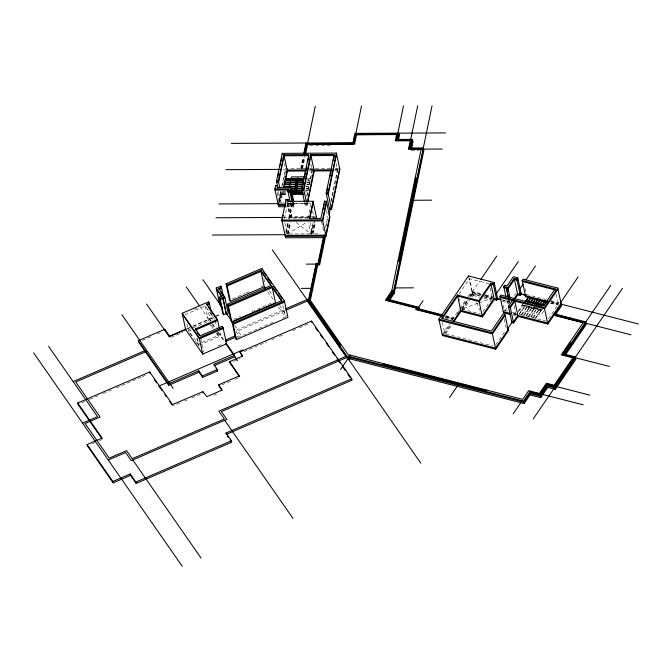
<?xml version="1.0" encoding="UTF-8"?>
<svg xmlns="http://www.w3.org/2000/svg" width="672" height="672" viewBox="0 0 672 672"><rect width="100%" height="100%" fill="white"/><g stroke="black" fill="none" stroke-linecap="round" stroke-linejoin="round"><path stroke-width="0.5" stroke-dasharray="3.36 2.52" d="M283.072 192.083L286.02 191.722M308.196 186.362L306.205 186.715M308.969 182.633L306.978 182.986M280.778 191.596L279.745 196.585L281.66 196.577L282.719 191.47M281.812 186.614L285.533 168.664L305.306 168.563M279.208 201.298L281.316 191.108M282.584 184.993L285.55 170.696M279.241 203.633L281.744 191.528M279.712 201.667L281.828 191.478M284.256 202.919L280.342 202.936L280.77 200.861L278.855 200.869M280.711 203.288L280.997 201.902L278.653 191.512M279.964 197.627L281.887 197.618L283.156 191.495M284.458 218.728L287.549 203.818L311.035 203.7M285.718 232.42L287.759 222.575M288.574 218.635L289.388 214.696L291.312 214.687L290.892 216.695L310.195 216.594M286.146 232.478L288.246 222.365M289.002 218.694L291.782 205.304L286.616 205.33M286.457 233.789L288.708 222.634M289.582 218.736L292.656 203.566M300.678 168.58L303.013 157.332M313.06 222.928L310.792 233.856L287.314 233.974L289.573 223.045M301.115 168.605L303.45 157.349M290.489 203.23L291.362 207.312L293.286 207.304L293.698 205.296L293.261 203.255M287.742 234.024L290.01 223.096M308.389 217.652L291.119 217.736L291.53 215.737L288.91 203.49M301.442 168.58L303.727 157.567M301.627 168.974L304.172 156.694M301.829 168.58L304.29 156.702M288.246 234.419L290.716 222.499M302.593 168.571L304.895 157.483M307.423 190.092L305.432 190.453M309.742 178.895L307.759 179.248M306.65 196.123L312.085 169.907L308.969 169.924M307.532 203.213L307.121 205.229L305.197 205.237L305.617 203.221M307.079 196.165L312.312 170.948L310.783 163.808M307.944 218.61L310.825 204.691M311.228 233.906L313.488 222.978M311.606 234.545L314.143 222.348M311.732 234.301L314.614 220.391M317.915 233.822L312.715 233.848L315.034 222.667M313.144 233.873L315.462 222.692M325.433 227.69L327.751 216.51M330.901 201.306L337.436 169.781L335.404 169.789M326.29 225.683L327.55 219.584M331.338 201.331L337.663 170.822L335.916 162.666M294.05 202.868L293.059 206.254L291.144 206.262L291.556 204.263L287.431 204.28M293.698 205.296L294.269 203.91L287.423 203.944M282.685 193.948L287.549 193.578M307.81 188.227L305.819 188.58M308.582 184.498L306.592 184.85M309.355 180.76L307.364 181.121M532.879 308.834L533.778 306.995M459.119 293.95L469.51 278.737L489.283 283.811M442.201 334.488L449.291 324.106M452.239 319.788L459.329 309.406M459.925 308.54L465.83 299.897M468.191 296.436L471.744 291.245L484.588 294.546M443.629 333.866L450.106 324.29M457.363 313.664L459.698 310.246M460.286 309.481L466.704 299.981M469.006 296.612L479.774 280.972M444.814 333.614L450.702 325.004M462.176 308.204L467.947 299.754M470.257 296.377L472.567 293L480.472 295.025M461.748 309.07L468.174 299.662M470.509 296.243L472.265 293.681L468.905 278.006M445.628 333.799L451.508 325.181M461.824 310.094L468.745 299.956M471.055 296.579L472.786 294.042L482.672 296.579M462.697 310.64L469.619 300.502M471.929 297.125L473.088 295.428L469.51 278.737M483.101 311.59L492.341 298.066L490.157 287.893M508.922 303.307L507.259 302.879L508.158 301.568L510.644 302.215M514.416 295.336L515.55 293.664M504.706 311.018L507.629 306.743M522.463 304.256L521.564 305.567L541.85 310.766L542.749 309.456M518.49 310.808L522.203 306.113M522.665 304.693L522.22 305.348L541.649 310.33L542.094 309.674L523.639 304.945M495.852 344.686L505.856 330.036M518.129 312.077L522.421 305.785M522.648 305.458L522.984 304.97L541.556 309.733M519.372 314.244L524.748 306.382M521.699 314.84L527.066 306.978M524.017 315.437L529.385 307.574M526.336 316.033L531.712 308.171M528.654 316.621L534.03 308.759M530.981 317.218L536.348 309.355M533.299 317.814L538.675 309.952M535.618 318.41L540.994 310.548M541.22 310.22L541.666 309.565M543.732 310.976L540.884 315.143L519.742 309.716M548.545 318.721L558.432 304.24L551.435 302.45M287.314 233.974L306.054 222.768M193.679 309.439L196.51 308.221M184.951 314.706L205.229 305.953L214.502 319.267M232.487 298.906L245.011 293.504M245.969 293.084L250.79 291.01M261.383 286.44L263.306 285.608M142.38 340.427L152.779 335.941M157.5 333.9L160.339 332.682M187.127 328.591L191.881 326.542M192.83 326.138L213.73 317.117M187.547 328.801L189.63 327.902M193.192 326.365L212.033 318.234L212.831 319.393L210.277 320.494L207.875 309.271M171.032 337.445L182.372 332.556M188.042 330.112L208.832 321.14M188.53 331.397L191.293 330.204M233.831 319.343L240.484 316.47M251.899 311.548L273.773 302.106M195.476 341.384L198.374 345.542L220.928 335.79L220.055 331.708M236.284 330.128L284.323 309.397M285.079 310.573L237.896 330.935L240.702 334.975L236.888 336.622M81.866 402.772L84.748 401.528M89.544 399.454L94.349 397.387M95.306 396.967L98.188 395.732M102.984 393.658L107.78 391.591M108.746 391.171L111.619 389.928M116.424 387.862L141.372 377.093M142.33 376.681L145.211 375.438M218.056 345.996L222.852 343.93M237.518 337.596L274.823 321.502M282.484 318.2L285.348 316.966L282.509 303.702M244.028 351.716L266.952 341.83M271.723 339.772L274.588 338.528M279.367 336.47L282.232 335.236M292.74 330.7L295.604 329.465M299.426 327.818L309.926 323.291M233.705 361.427L240.232 358.613M179.81 403.133L172.628 405.854M184.481 401.117L187.286 399.907M191.957 397.891L201.298 393.859M221.827 385.006L230.16 381.41M234.788 379.411L238.493 377.815M92.114 443.906L94.928 442.688M99.607 440.672L102.421 439.454M213.788 395.228L216.602 394.01M477.926 303.215L461.597 309.044L480.379 313.866M478.892 302.87L492.341 298.066L484.428 296.041M309.632 145.429L330.515 145.32M411.18 150.444L418.967 150.402M309.464 168.538L330.28 168.437M335.479 168.412L338.604 168.395M283.223 169.361L285.306 169.352M310.321 169.226L312.404 169.218M335.336 169.1L337.42 169.092M309.691 169.579L312.816 169.571M334.664 169.462L337.789 169.445M309.196 170.965L312.312 170.948M334.606 170.839L337.663 170.822M307.087 178.912L310.22 178.895M307.742 180.768L309.834 180.76M306.314 182.641L309.448 182.624M306.97 184.506L309.061 184.489M305.542 186.379L308.675 186.362M306.197 188.236L308.288 188.227M305.81 190.1L307.902 190.092M282.593 192.083L286.776 192.066M305.424 191.965L307.516 191.957M282.206 193.948L287.179 193.922M282.131 194.292L287.112 194.267M282.064 194.645L287.221 194.611M287.473 203.591L307.037 203.49M304.979 204.196L306.894 204.187M286.919 206.724L292.076 206.699L291.346 203.263M291.53 215.737L289.615 215.746L287.213 204.523M311.212 216.594L315.277 216.569M283.559 217.426L308.078 217.3M312.144 217.274L315.193 217.266M307.961 217.988L290.606 218.081L287.549 203.818M526.319 294.462L546.168 299.552M551.124 300.829L559.062 302.862M550.603 301.468L558.726 303.551M551.191 301.829L558.298 303.652M550.486 302.963L558.55 305.029M550.654 303.232L557.659 305.029M485.579 294.798L492.5 296.57M509.594 300.955L507.931 300.527L507.032 301.837L509.527 302.476L509.099 300.46M534.635 307.381L538.692 308.414M472.156 292.118L481.076 294.412M485.05 295.428L491.988 297.209M501.908 299.754L509.846 301.787M471.962 292.286L480.892 294.58M484.814 295.588L492.727 297.612M502.715 300.174L509.653 301.955M522.757 305.298L541.33 310.061M536.13 309.683L530.771 316.781L531.199 316.89M524.521 306.709L519.17 313.807L519.599 313.916M526.84 307.306L521.489 314.404L521.917 314.513M529.166 307.902L523.807 315L524.236 315.109M531.485 308.498L526.134 315.588L526.562 315.706M533.803 309.086L528.452 316.184L528.881 316.294M538.448 310.279L533.098 317.377L533.526 317.486M540.767 310.876L535.416 317.974L535.844 318.083M472.265 293.681L480.194 295.714M484.168 296.73L492.097 298.771M502.018 301.316L508.964 303.097M483.664 296.831L492.559 299.116M473.088 295.428L480.01 297.209M483.958 298.217L490.879 299.998M504.16 310.338L508.217 311.38M512.282 312.421L515.323 313.202M520.405 314.504L546.798 321.275M513.5 313.505L515.483 314.017M513.517 313.723L516.566 314.504M513.341 314.236L516.365 315.008M513.568 315.277L515.584 315.798M445.561 315.672L453.634 317.747M446.275 316.478L453.272 318.268M446.023 316.722L453.096 318.536M445.78 316.722L453.86 318.788M444.73 316.999L452.743 319.057M445.074 317.848L453.146 319.922M445.813 333.875L492.677 345.895M296.26 222.499L310.792 233.856L308.398 222.659M269.413 290.774L272.395 295.067M279.56 305.357L286.726 315.638M267.758 291.698L272.983 299.2M278.418 307.003L285.348 316.966M234.629 325.256L237.619 329.549M235.889 331.346L238.14 334.58M210.672 321.056L209.479 319.343L209.773 320.729M212.646 323.896L215.443 327.919M218.434 332.203L224.406 340.78M199.962 306.6L210.084 321.132M212.167 324.164L215.149 328.448M217.82 332.254L224.372 341.653M211.411 325.416L213.73 328.742M216.619 332.9L218.358 335.395L198.072 344.148L188.227 330.011M209.395 323.484L212.873 328.474M216.342 333.463L218.66 336.79L217.703 332.338M189.689 333.06L192.007 336.386M472.567 293L474.566 297.797M476.566 302.602L479.766 310.279M556.256 294.067L558.659 305.29M525.008 288.372L525.664 291.43M514.198 305.802L516.163 314.983M508.964 300.661L509.401 302.702M506.822 300.846L507.259 302.879M503.068 305.264L503.723 308.322M504.26 318.998L506.453 329.196M459.413 298.872L459.85 300.913M442.411 322.417L444.814 333.64M326.441 210.412L327.97 217.552M321.544 221.575L323.736 231.773M312.564 210.84L314.093 217.98M306.684 203.188L307.121 205.229M310.313 222.65L312.715 233.873M304.76 203.196L305.197 205.237M293.546 203.255L293.983 205.296M284.449 163.582L285.104 166.639M292.404 203.221L293.286 207.304M288.053 203.456L291.119 217.736M280.568 191.503L281.887 197.618M284.911 222.776L287.314 233.999M277.939 191.738L280.35 202.961M277.108 192.738L279.082 201.919M263.92 278.653L265.012 283.76M215.3 321.115L216.611 327.239M211.52 313.27L212.831 319.393M210.722 312.119L212.033 318.234M205.229 305.953L208.513 321.258M200.836 338.94L203.675 352.195M197.35 338.159L198.878 345.299M196.762 338.024L198.374 345.542M186.917 323.887L188.009 328.986"/><path stroke-width="1.01" d="M293.614 192.032L291.766 191.696M294.386 188.294L290.623 187.967M295.554 182.7L285.004 182.75M296.327 178.962L285.776 179.021M296.486 192.016L303.131 192.326M284.852 206.732L278.662 206.766L274.856 189.025L275.57 185.573L277.494 185.564L277.057 187.639L290.766 187.564L293.832 201.869M277.78 187.429L276.461 181.289L282.257 153.359L336.361 153.09L339.864 169.428L331.565 209.454L329.65 209.462L326.147 193.124L334.16 154.476L310.724 154.594L303.61 188.882L306.466 202.171M277.099 180.331L276.688 182.33L278.603 182.322L284.105 155.778L309.028 155.652M277.721 177.341L278.544 173.351M280.199 165.371L280.619 163.38M281.03 161.381L281.854 157.391M279.695 187.421L278.376 181.272L283.886 154.728L308.809 154.602L301.694 188.891L304.542 202.18M277.427 187.984L277.712 186.606M278.494 202.6L278.141 204.33L285.365 204.296M283.567 187.387L287.162 170.033L305.852 169.94M284.004 187.412L287.389 171.074L283.886 154.728M324.4 237.611L285.625 237.804L281.828 220.063L286.112 199.399L288.028 199.391L287.834 202.44M290.27 202.205L287.86 190.966L288.28 188.958L274.856 189.025M283.273 215.208L282.047 221.113L322.736 220.903L326.609 202.238M284.911 207.329L285.928 202.406M288.28 188.958L288.086 192.007L290.002 191.999L290.993 188.614M289.204 187.916L291.48 176.912L304.903 176.845M288.028 199.391L287.616 201.39L313.018 201.264L316.52 217.61M292.186 202.196L289.775 190.957L290.766 187.564M293.227 193.897L291.379 193.561M294 190.159L290.237 189.832M294.773 186.43L284.231 186.48M293.706 193.889L296.948 178.273L298.864 178.256L295.478 194.578L292.387 194.586M294.185 193.889L297.352 178.609L298.309 178.609L295.075 194.233L292.085 194.25M294.428 193.889L297.52 178.954M294.907 193.889L297.998 178.954M303.862 153.241L305.987 143.01M304.298 153.258L306.205 144.052L353.178 143.816L355.085 134.618L398.983 134.4L399.286 135.794L398.227 140.86M297.268 188.278L301.988 188.605M298.04 184.548L302.761 184.867M298.813 180.818L303.534 181.138M304.559 153.569L306.634 143.556L353.606 143.321L355.555 133.921L397.925 133.711L396.614 139.994L411.566 139.919L409.895 148.008M304.912 153.728L306.961 143.833L353.934 143.598L355.883 134.19L397.48 133.988L396.178 140.272L411.13 140.204L409.508 148.008M307.658 143.002L315.26 106.361M305.735 153.451L307.616 144.379L354.581 144.144L356.53 134.744L396.598 134.543L395.296 140.834L410.248 140.759L408.458 149.402L421.109 149.335L391.751 290.917L385.375 300.241L416.581 308.246L415.691 309.557L441.722 316.235M302.551 186.908L303.383 182.876M304.433 177.836L305.474 172.796M305.894 170.772L306.726 166.74M307.776 161.7L308.818 156.66M301.375 193.855L301.997 190.856M307.314 202.171L314 169.898L331.33 169.814M307.742 202.205L314.227 170.94L310.724 154.594M313.018 201.264L309.431 218.551L320.888 218.492L324.467 201.205L326.382 201.197L329.893 217.543L326.021 236.208L285.331 236.41M309.868 218.576L313.236 202.306M315.874 218.602L316.294 216.569M323.215 209.37L324.274 204.288M327.634 188.059L326.374 194.166L328.289 194.158L336.588 154.132M329.952 176.879L331.64 168.739M333.329 160.608L334.387 155.526L310.951 155.644L303.836 189.924L301.921 189.932M326.021 236.208L322.518 219.862L326.382 201.197M331.565 209.454L328.062 193.108L336.361 153.09M324.106 236.216L318.209 264.625L316.294 264.634L308.986 299.905L307.608 300.493L307.902 301.888L348.088 359.596L349.852 358.84L524.101 403.536L530.015 394.884L529.712 393.498L540.456 396.253L540.758 397.639L530.015 394.884M323.879 235.175L317.99 263.584L316.067 263.592L308.759 298.855L285.289 308.986M324.643 235.166L318.637 264.13L316.722 264.146L309.464 299.158L308.406 299.611L340.234 345.316M329.011 215.065L330.49 207.908M325.03 235.166L318.965 264.407L317.05 264.415L309.817 299.3L308.927 299.687L340.586 345.164M329.666 216.502L319.62 264.961L317.705 264.97L310.523 299.603L309.952 299.846L348.524 355.244L349.39 354.875L522.757 399.344L528.662 390.701L539.414 393.456L546.395 383.233L554.215 385.241L572.93 357.857L561.238 354.858L583.17 322.753L553.258 315.076M339.646 168.386L331.346 208.412L329.423 208.421M355.858 133.367L361.511 106.134M397.841 133.157L403.494 105.916M398.798 133.148L397.496 139.44L412.448 139.364L410.659 148.008M398.983 134.4L397.723 140.482L412.675 140.406L412.978 141.8L411.382 149.478M410.726 139.373L417.682 105.848M412.675 140.406L410.886 149.05L423.536 148.982L423.839 150.377L394.136 293.572L389.08 300.98M398.723 260.971L415.867 178.298M399.109 260.971L416.254 178.29M442.529 314.899L418.303 308.683L419.194 307.373L387.996 299.368L393.616 291.136L432.054 105.773M388.214 300.409L393.842 292.177L423.536 148.982M297.654 186.413L302.375 186.74M298.427 182.683L303.148 183.002M295.159 184.565L284.693 184.271M295.94 180.827L285.466 180.541M296.1 193.88L303.702 194.191M296.881 190.151L301.602 190.47M299.2 178.945L303.92 179.273M537.659 299.057L535.853 302.761L534.811 302.904L536.634 303.173L535.584 303.307M392.44 291.094L386.425 299.888L419.42 308.414L419.723 309.809M392.809 291.136L386.946 299.72L418.152 307.726L417.253 309.036L442.268 315.445M108.259 460.034L125.639 452.542L131.258 460.614L226.867 419.37L221.441 411.575L349.331 356.404L350.23 355.093M340.553 369.55L349.499 356.446M388.424 299.477L392.902 292.925M417.631 307.894L416.732 309.204L441.983 315.68M418.597 307.222L423.074 300.67M419.42 308.414L418.53 309.725L441.748 315.68M383.032 365.047L383.922 363.737M457.422 295.058L460.925 311.405L482.42 316.915L478.918 300.569L457.422 295.058L441.529 318.318L491.392 331.103L503.168 313.874L504.882 314.311L508.385 330.658L495.718 349.205L442.42 335.53L438.917 319.183L468.46 275.948L494.164 282.534L497.666 298.88L496.776 300.191L494.281 299.552L490.778 283.206L493.265 283.844L496.776 300.191M442.344 318.494L457.649 296.1L479.136 301.61L490.997 284.248L493.492 284.894L494.39 283.584M480.942 279.25L496.768 256.091M453.054 321.56L460.706 310.363L482.194 315.874L494.054 298.511L496.549 299.149L497.44 297.839M453.86 321.737L460.925 311.405M478.918 300.569L490.778 283.206M493.265 283.844L494.164 282.534M495.986 294.202L518.263 261.601M482.42 316.915L494.281 299.552M505.949 296.764L503.756 286.541L504.655 285.23L507.142 285.869L513.408 276.696L517.709 277.796L521.212 294.143L520.321 295.453L517.742 294.79L514.231 278.443L516.81 279.107L520.321 295.453M510.544 314.504L503.488 312.69L499.985 296.352L500.875 295.042L543.514 305.978L555.156 288.943L522.144 280.476L523.034 279.166L557.768 288.07L561.574 305.81L555.089 315.294M510.023 298.04L507.83 287.818L514.231 278.443M516.81 279.107L517.709 277.796M517.936 278.838L517.037 280.148L514.458 279.493L508.057 288.859L503.983 287.582M520.061 288.54L523.026 284.206M525.983 279.871L535.458 266.011M513.626 322.997L510.124 306.65L514.601 300.098L518.104 316.445L513.626 322.997L511.904 322.552L508.402 306.205L512.879 299.662L513.106 300.703M514.021 298.855L517.516 293.748L520.094 294.412L520.993 293.101M514.828 299.048L517.742 294.79M495.718 349.205L492.215 332.858L504.882 314.311M505.109 315.361L492.442 333.9L439.144 320.225M514.819 301.14L510.342 307.692L508.628 307.255M449.551 397.513L458.506 384.409M524.933 302.114L528.688 296.612M525.613 301.854L528.898 297.049L528.469 296.94M507.511 329.087L512.778 321.376M508.166 329.616L495.499 348.155L442.201 334.488M517.877 315.403L513.4 321.955L511.678 321.51M527.789 301.93L531.014 297.209M527.932 302.45L531.216 297.646L530.788 297.536M530.107 302.526L533.333 297.805M530.258 303.047L533.534 298.242L533.106 298.133M532.434 303.114L535.651 298.402M532.577 303.643L535.861 298.838L535.433 298.729M534.752 303.71L537.978 298.998M534.895 304.24L538.18 299.435L537.751 299.326M536.533 305.096L540.296 299.594M537.222 304.836L540.498 300.031L540.07 299.922M538.86 305.693L542.615 300.182M539.54 305.432L542.825 300.628L542.396 300.51M541.178 306.281L544.942 300.779M541.859 306.02L545.143 301.216L544.715 301.106M485.848 391.415L486.738 390.104M545.647 303.736L546.722 302.165M517.6 316.31L547.848 324.072L544.337 307.726L557.768 288.07M557.995 289.12L544.564 308.767L500.203 297.394M560.33 302.946L578.096 276.948M561.053 303.374L547.621 323.03L517.373 315.269M554.198 314.765L561.271 304.416L547.848 324.072M568.982 319.116L569.881 317.806M513.173 413.826L522.119 400.722M530.384 391.138L523.58 401.1L349.331 356.404M524.101 403.536L523.807 402.142L529.712 393.498M570.074 343.106L562.279 354.505L575.509 357.966L575.803 359.352L555.307 389.357L547.739 387.425L547.445 386.03L555.005 387.971L555.307 389.357M570.419 343.199L562.808 354.337L574.501 357.336L554.711 386.291L546.89 384.283L539.91 394.506L529.847 391.927M610.764 285.323L563.85 353.984L575.543 356.983M564.077 355.034L586.009 322.93L553.61 314.555M564.95 355.58L586.303 324.316L586.009 322.93M540.456 396.253L547.445 386.03M540.758 397.639L547.739 387.425M573.972 357.504L554.551 385.946L546.722 383.939L539.742 394.153L530.032 391.667M533.198 418.967L622.448 288.322M555.005 387.971L575.509 357.966M508.309 297.595L506.251 287.179L503.756 286.541M534.332 302.677L534.559 301.997L534.601 302.753L533.694 303.257M537.113 303.391L536.886 304.072L536.836 303.324L537.743 302.812M221.97 307.642L219.727 304.416L216.216 288.07L220.626 286.163L221.432 287.322L223.188 295.504M226.094 283.802L261.727 268.43L284.416 301.014L287.918 317.352L236.41 339.578L235.603 338.428L232.1 322.081L281.845 300.619L272.017 286.507L228.278 305.382L227.472 304.231L271.219 285.356L260.77 270.346L226.901 284.962L226.094 283.802L229.597 300.149L230.404 301.308L264.272 286.692L265.432 288.364M220.626 286.163L221.659 288.364L219.013 289.506L218.786 288.464L221.432 287.322M219.391 328.65L217.426 319.444L195.376 328.961L200.172 335.857L222.222 326.34L223.028 327.499L226.531 343.837L202.717 354.11L185.657 329.616L182.154 313.27L208.53 301.896L209.328 303.047L211.084 311.228M218.786 288.464L224.734 296.999L228.236 313.345L226.472 314.11L226.153 313.648L223.591 314.748L222.793 313.597L219.29 297.251L221.844 296.15L216.216 288.07M208.53 301.896L209.555 304.088L206.993 305.197L206.774 304.147L209.328 303.047M219.29 297.251L220.088 298.402L222.65 297.301L222.97 297.763L226.472 314.11M222.97 297.763L224.734 296.999M224.96 298.049L220.315 299.452L219.509 298.292M214.032 365.728L234.847 356.748L234.553 355.354L213.738 364.333L217.35 369.524L217.652 370.919L202.658 377.387L199.038 372.196L168.706 385.283L138.6 342.056L138.306 340.67L164.766 329.255L169.789 336.462L185.85 329.532M169.084 336.378L186.178 329.003M214.679 316.714L218.476 315.067M73.147 381.595L145.555 350.356M217.644 320.485L195.594 330.002L195.376 328.961M146.362 351.515L75.718 381.99L100.103 417.026L85.109 423.494L109.225 458.119L126.596 450.626L132.224 458.699L224.305 418.975L218.879 411.188L346.76 356.009M227.472 304.231L230.975 320.569L231.781 321.728L275.528 302.854L272.017 286.507M182.154 313.27L199.214 337.772L223.028 327.499M232.1 322.081L232.907 323.232L284.416 301.014M223.255 328.541L199.441 338.814L182.381 314.311M284.634 302.056L233.125 324.274L232.327 323.123M286.037 310.162L308.188 300.602M101.825 438.598L78.028 404.426L77.734 403.032L149.713 371.977L172.477 404.578L202.868 391.658L206.884 396.682L222.104 390.071L218.744 384.812L239.333 375.866L229.681 361.645L242.726 356.017L239.912 351.977L311.539 321.073L351.716 378.773L352.019 380.176L226.33 434.406L226.027 433.012L351.725 378.781M225.607 339.99L235.25 335.832M225.448 341.552L235.939 337.033M158.962 386.081L242.743 349.927M138.306 340.67L168.403 383.897L198.744 370.801L202.356 376.001L202.658 377.387M82.547 423.1L97.541 416.632L48.594 346.34M202.356 376.001L217.35 369.524M226.027 433.012L231.454 440.807L231.756 442.193L136.147 483.445L130.519 475.364L113.148 482.857L87.427 445.922L87.133 444.536L102.127 438.068L77.734 403.032M523.807 402.142L349.558 357.445L347.794 358.21L348.088 359.596M87.133 444.536L112.846 481.471L130.225 473.97L135.853 482.051L136.147 483.445M135.853 482.051L231.454 440.807M445.578 132.913L354.9 133.367L352.951 142.775L231.412 143.38M408.744 148.016L423.31 147.941M423.066 149.117L442.243 149.024M225.96 169.646L279.065 169.386M287.389 171.074L306.079 170.982M314.227 170.94L330.532 170.856M285.298 179.021L296.806 178.962M297.284 178.962L298.242 178.954M298.721 178.954L303.946 178.928M415.103 178.298L417.018 178.29M284.911 180.886L296.419 180.827M298.334 180.818L303.559 180.793M276.461 181.289L278.376 181.272M284.525 182.75L296.033 182.692M297.948 182.683L303.173 182.658M284.138 184.615L295.646 184.556M297.562 184.548L302.786 184.523M283.752 186.488L295.252 186.43M297.175 186.421L302.4 186.388M290.682 188.311L294.865 188.294M296.789 188.286L302.014 188.261M301.694 188.891L303.61 188.882M275.083 190.067L288.498 190M290.296 190.184L294.479 190.159M296.394 190.151L301.627 190.126M287.86 190.966L289.775 190.957M290.959 192.041L294.092 192.024M296.008 192.016L302.282 191.982M326.147 193.124L328.062 193.108M292.16 193.897L295.142 193.889M295.621 193.88L302.946 193.847M412.457 200.273L431.634 200.172M218.854 203.935L278.2 203.641M278.359 205.372L285.583 205.338M215.981 217.762L282.517 217.426M281.828 220.063L322.518 219.862M212.402 235.04L285.172 234.679M285.104 235.368L325.794 235.166M397.958 260.971L399.874 260.963M306.382 264.13L315.974 264.079M301.35 288.389L310.943 288.338M394.288 287.927L413.456 287.826M393.616 291.136L391.751 290.917M522.371 281.518L555.374 289.985L555.156 288.943M506.117 287.372L507.83 287.818M520.145 293.656L526.243 295.218M560.75 304.072L638.4 323.988M520.951 294.076L525.991 295.369M525.42 295.772L547.428 301.417M546.655 302.207L525.647 296.822L522.144 280.476M526.008 300.544L534.601 302.753M536.836 303.324L544.337 305.248M499.985 296.352L544.337 307.726M496.952 298.486L500.917 299.502M496.759 298.654L500.732 299.67M554.148 313.774L585.782 321.888M553.787 314.294L569.52 318.326M553.342 314.908L630.991 334.824M508.402 306.205L510.124 306.65M503.261 311.648L510.317 313.463M569.293 343.064L571.015 343.501M438.917 319.183L492.215 332.858M575.098 357.638L609.395 366.442M555.492 386.341L589.789 395.136M555.038 386.996L547.218 384.989L540.238 395.203L529.494 392.448M541.044 394.027L583.162 404.83M383.569 364.258L486.377 390.634M383.384 364.526L486.2 390.894M307.381 299.452L347.567 357.16M272.261 249.833L306.944 299.645M307.608 300.493L420.865 463.252M315.437 327.634L317.831 331.078M320.233 334.522L322.636 337.966M326.231 343.132L328.625 346.576M332.228 351.742L334.622 355.194M337.025 358.638L340.024 362.939M343.022 367.248L345.416 370.692M347.819 374.136L350.221 377.58M263.147 271.194L266.129 275.478M267.926 278.048L271.505 283.189M273.89 286.625L276.872 290.909M278.67 293.479L282.248 298.628M270.858 285.566L260.996 271.396L227.128 286.003L226.321 284.852M282.072 301.661L272.244 287.549L228.497 306.424L227.69 305.273M220.794 292.068L223.768 296.335M216.443 289.111L221.508 296.386M202.936 279.745L222.071 307.222M225.658 312.379L232.831 322.678M206.774 304.147L217.426 319.444M208.177 306.894L217.056 319.637M242.458 356.597L239.912 351.977M226.195 343.35L234.553 355.354M186.27 286.936L199.366 305.743M225.557 343.367L237.468 360.461M239.66 376.933L229.984 363.031L229.681 361.645M197.198 332.304L199.332 335.362M216.098 368.693L217.652 370.919M221.894 390.289L219.047 386.198L218.744 384.812M146.58 304.063L169.487 336.958M224.666 420.319L292.975 518.431M227.413 435.96L228.497 437.522M230.126 439.858L231.21 441.42M121.884 314.714L173.082 388.24M154.182 379.352L156.559 382.771M158.936 386.19L161.918 390.466M164.892 394.741L166.085 396.446M169.655 401.579L172.032 404.998M132.762 459.967L201.071 558.079M33.6 352.808L182.204 566.227M506.251 287.179L508.444 297.402M468.46 275.948L468.686 276.99M393.842 292.177L394.136 293.572M324.467 201.205L324.694 202.255M349.558 357.445L349.852 358.84M316.294 264.634L316.596 266.028M290.48 188.95L293.328 202.23M290.195 188.95L293.042 202.238M282.257 153.359L282.475 154.4M286.112 199.399L286.339 200.441M311.539 321.073L311.842 322.459M275.57 185.573L275.797 186.614M261.727 268.43L261.954 269.472M260.77 270.346L264.272 286.692M226.901 284.962L230.404 301.308M232.907 323.232L236.41 339.578M228.278 305.382L231.781 321.728M222.65 297.301L226.153 313.648M220.088 298.402L223.591 314.748M222.222 326.34L222.449 327.382M199.214 337.772L202.717 354.11M198.744 370.801L199.038 372.196M202.868 391.658L203.171 393.053M164.766 329.255L165.06 330.641M168.403 383.897L168.706 385.283M149.713 371.977L150.016 373.372M130.225 473.97L130.519 475.364M112.846 481.471L113.148 482.857"/></g></svg>
